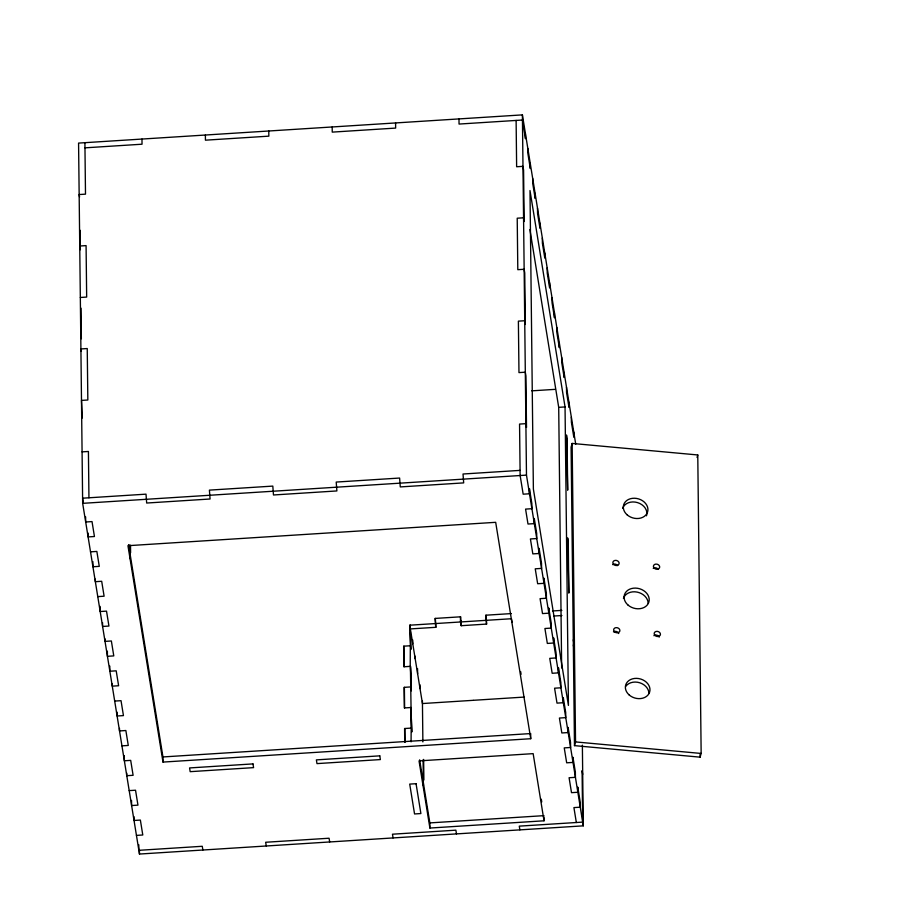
<?xml version="1.0" encoding="UTF-8"?>
<svg xmlns="http://www.w3.org/2000/svg" width="899" height="899" viewBox="0 0 899 899"><rect width="100%" height="100%" fill="white"/><g stroke="black" fill="none" stroke-linecap="round" stroke-linejoin="round"><path stroke-width="1.35" d="M572.157 443.432L571.101 447.14L574.483 745.631L700.096 757.16L701.153 753.452L697.77 454.961L572.157 443.432L575.54 741.922L574.483 745.631M697.062 457.434L697.77 454.961M575.731 444.23L522.398 114.881L78.573 143.087L82.663 503.339L139.469 854.05L583.282 825.844L582.372 745.17M84.978 147.841L142.031 144.211L141.975 139.064M80.326 297.479L86.664 297.075L86.079 245.618L79.741 246.023L80.348 249.753L80.123 230.279M531.781 390.84L555.447 389.334M529.904 229.526L558.706 407.337L565.044 406.932L568.426 705.423L533.377 489.022L529.994 190.532L565.044 406.932M82.079 451.871L88.417 451.467L88.945 497.788M520.083 470.379L463.019 474.009L463.682 482.887L400.28 486.921L399.617 478.043L336.215 482.066L336.878 490.944L273.476 494.978L272.813 486.101L209.411 490.124L210.074 499.001L146.672 503.035L146.009 494.158L82.607 498.192L83.247 502.181M82.663 503.339L526.477 475.122L583.282 825.844M90.518 551.84L96.856 551.435L99.272 566.359L92.934 566.763L92.878 561.617M97.766 596.61L104.104 596.206L101.688 581.282L95.35 581.687L95.316 579.113M511.407 613.579L485.786 615.208L486.449 624.086M552.525 610.972L561.864 610.376M486.044 615.197L486.707 624.075L461.086 625.704L460.479 621.973L410.023 625.176L410.854 649.494L410.023 624.872M435.723 627.311L435.06 618.433L460.681 616.804L460.749 621.951L511.205 618.748M553.919 616.029L561.92 615.523M410.259 645.763L403.651 646.179L403.887 666.766L410.483 666.35L411.326 690.657L410.483 666.35M114.69 701.074L121.028 700.681L123.444 715.604L117.106 715.997L117.061 712.143M410.719 686.926L404.123 687.353L404.348 707.94L410.955 707.513L411.798 731.831L410.955 707.513M473.166 700.321L422.451 703.546L410.36 628.918L435.981 627.3L435.33 618.422M473.436 700.299L524.151 697.085M121.938 745.855L128.276 745.451L125.86 730.527L119.522 730.932L119.488 728.359M411.191 728.1L404.584 728.527L404.741 742.248M128.568 544.682L162.944 756.947L530.68 733.573L530.736 738.72L163 762.082L127.95 545.693L495.686 522.319L530.736 738.72M129.186 790.626L135.535 790.221L137.952 805.144L131.602 805.549L131.546 800.402M136.446 835.396L142.784 834.991L140.368 820.068L134.03 820.472L133.985 816.607M419.642 759.857L429.846 822.9L543.974 815.651M544.03 820.798L533.152 753.643L419.035 760.891L429.902 828.046L544.03 820.798L543.985 816.933M575.54 741.922L701.153 753.452M573.304 639.807L573.967 643.875M573.36 644.954L574.023 649.022M582.698 774.376L582.091 770.645L582.676 822.113L519.274 826.136L519.88 829.867M576.338 822.518L573.922 807.594L580.26 807.19L580.203 802.043L577.787 787.119L577.843 792.266L571.506 792.66L569.089 777.736L575.427 777.343L575.371 772.196L572.955 757.273L573.011 762.419L566.673 762.813L564.246 747.889L570.595 747.485L570.528 742.338L568.112 727.415L568.179 732.561L561.83 732.966L559.414 718.043L565.752 717.638L565.696 712.491L563.28 697.568L563.336 702.715L556.998 703.119L554.582 688.196L560.92 687.791L560.864 682.644L558.448 667.721L558.504 672.868L552.166 673.272L549.75 658.349L556.088 657.944L556.032 652.798L553.615 637.874L553.672 643.021L547.334 643.426L544.918 628.502L551.256 628.098L551.199 622.951L548.783 608.027L548.84 613.174L542.502 613.579L540.074 598.655L546.423 598.251L546.356 593.104L543.94 578.181L544.007 583.327L537.658 583.732L535.242 568.809L541.58 568.404L541.524 563.257L539.108 548.334L539.164 553.481L532.826 553.885L530.41 538.951L536.748 538.557L536.692 533.41L534.276 518.487L534.332 523.634L527.994 524.027L525.578 509.104L531.916 508.699L531.86 503.564L529.444 488.629L529.5 493.776L523.162 494.18L520.139 475.526L519.555 424.07L525.893 423.665L526.499 427.396L525.915 375.928L525.308 372.197L518.97 372.602L518.386 321.134L524.724 320.741L525.331 324.472L524.746 273.004L524.139 269.273L517.802 269.678L517.217 218.21L523.555 217.805L524.162 221.536L523.578 170.08L522.971 166.349L516.633 166.753L516.116 120.432M520.633 671.542L521.083 674.295M541.31 799.2L541.749 801.942M511.464 618.726L512.07 622.456M460.749 621.951L461.344 625.682M456.478 833.901L455.872 830.17L392.47 834.205L393.077 837.935M410.427 667.609L411.09 710.019M329.675 841.958L329.068 838.228L265.666 842.262L266.273 845.993M202.871 850.016L202.264 846.285L138.862 850.319L138.794 844.757M79.561 197.038L79.157 194.555L85.495 194.15L84.911 142.694M81.315 351.43L80.91 348.947L87.248 348.542L87.832 400.01L81.494 400.403L82.259 418.046M700.063 754.362L700.096 757.16M573.753 432.014L573.82 437.161L571.393 422.238L571.337 417.091M568.921 402.168L568.977 407.314L566.561 392.391L566.505 387.244M564.089 372.321L564.145 377.468L561.729 362.544L561.673 357.397M559.257 342.474L559.313 347.621L556.897 332.697L556.841 327.551M558.706 407.337L561.661 667.991M554.425 312.627L554.481 317.774L552.065 302.851L551.997 297.704M549.581 282.78L549.649 287.927L547.221 273.004L547.165 267.857M544.749 252.934L544.805 258.08L542.389 243.157L542.333 238.01M539.917 223.087L539.973 228.234L537.557 213.31L537.501 208.163M535.085 193.24L535.141 198.376L532.725 183.452L532.669 178.305M530.253 163.382L530.309 168.529L527.893 153.605L527.825 148.459M525.409 133.535L525.477 138.682L522.454 120.028L459.052 124.062L458.984 118.915M522.398 114.881L526.477 475.122M461.288 620.535L461.333 624.4M461.03 620.557L461.075 624.412M460.423 616.826L460.479 621.973M429.846 822.9L429.902 828.046M423.643 759.419L423.878 780.006M422.418 700.973L422.878 741.911M423.092 759.812L423.384 785.883M419.99 684.757L420.035 688.623M417.552 668.553L417.619 673.699M415.169 656.203L415.192 658.776M412.731 639.987L412.776 643.853M410.394 631.907L410.225 666.361M411.293 711.266L411.079 741.844M403.909 646.167L404.145 666.755M404.381 687.33L404.617 707.918M404.853 728.505L405 742.226M395.582 122.938L395.65 128.085L332.248 132.119L332.181 126.973M268.779 131.007L268.846 136.154L205.433 140.177L205.377 135.03M162.944 756.947L163 762.082M139.412 849.881L139.469 854.05M130.512 545.794L130.591 552.75M129.939 544.85L130.097 558.762M128.815 545.446L128.849 548.244M126.748 773.129L126.77 775.702L133.108 775.298L130.692 760.374L124.354 760.779L124.298 755.632M112.24 683.577L112.274 686.151L118.612 685.746L116.196 670.823L109.858 671.227L109.79 666.08M107.374 651.157L107.43 656.304L113.78 655.899L111.364 640.976L105.014 641.38L104.992 638.807M102.553 622.602L102.598 626.457L108.936 626.052L106.52 611.129L100.182 611.534L100.126 606.387M88.057 533.051L88.102 536.917L94.44 536.512L92.024 521.589L85.686 521.993L85.619 516.846M81.011 308.166L81.36 338.766M613.455 631.907A3.18 2.54 15.9 0 1 618.726 633.537M653.899 635.705A3.18 2.54 15.9 0 1 659.237 637.133M623.434 598.374A12.743 10.136 15.9 0 1 637.121 592.093A12.743 10.136 15.9 0 1 648.157 603.308M612.691 564.639A3.18 2.54 15.9 0 1 617.647 565.617M653.247 568.359A3.18 2.54 15.9 0 1 658.192 569.348M622.647 508.385A12.485 9.934 15.9 0 1 637.649 502.642A12.485 9.934 15.9 0 1 646.493 515.79M625.895 686.195A12.485 9.934 15.9 0 1 639.695 682.757A12.485 9.934 15.9 0 1 648.921 693.343M252.979 763.903L189.577 767.937L190.172 771.668L253.574 767.634L252.979 763.903M379.783 755.845L316.381 759.88L316.976 763.611L380.378 759.576L379.783 755.845M416.057 783.703L409.708 784.097L414.551 813.955L420.889 813.55L416.057 783.703M567.089 438.712L566.482 434.981L567.674 490.18L567.089 438.712M568.258 541.636L567.651 537.905L568.842 593.104L568.258 541.636M654.686 635.099A3.18 2.54 15.9 0 0 660.113 635.368A3.18 2.54 15.9 0 0 657.124 631.356A3.18 2.54 15.9 0 0 654.686 635.099M614.556 631.828A3.18 2.54 15.9 0 0 619.793 631.165A3.18 2.54 15.9 0 0 615.916 627.659A3.18 2.54 15.9 0 0 614.556 631.828M629.053 694.837A12.485 9.934 15.9 0 0 649.595 692.208A12.485 9.934 15.9 0 0 634.379 678.464A12.485 9.934 15.9 0 0 629.053 694.837M627.85 604.903A12.743 10.136 15.9 0 0 648.82 602.218A12.743 10.136 15.9 0 0 633.289 588.204A12.743 10.136 15.9 0 0 627.85 604.903M627.008 514.722A12.485 9.934 15.9 0 0 647.55 512.082A12.485 9.934 15.9 0 0 632.334 498.349A12.485 9.934 15.9 0 0 627.008 514.722M613.792 564.561A3.18 2.54 15.9 0 0 619.04 563.898A3.18 2.54 15.9 0 0 615.152 560.392A3.18 2.54 15.9 0 0 613.792 564.561M654.348 568.292A3.18 2.54 15.9 0 0 659.585 567.617A3.18 2.54 15.9 0 0 655.708 564.111A3.18 2.54 15.9 0 0 654.348 568.292"/></g></svg>
